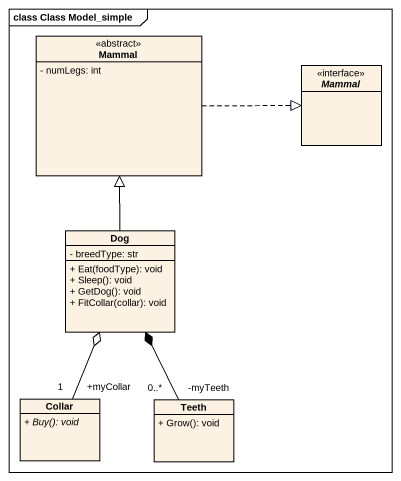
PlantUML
@startuml
mainframe class Class Model_simple
hide circle
hide empty members
skinparam classAttributeIconSize 0
class Mammal <<abstract>> {
  - numLegs: int
}
interface "Mammal" as Mammal_2
class Dog {
  - breedType: str
  + Eat(foodType): void
  + Sleep(): void
  + GetDog(): void
  + FitCollar(collar): void
}
class Collar {
  {abstract} + Buy(): void
}
class Teeth {
  + Grow(): void
}
Mammal .right.|> Mammal_2
Dog -up-|> Mammal
Collar "+myCollar\n1" -up-o Dog
Teeth "-myTeeth\n0..*" -up-* Dog
@enduml
